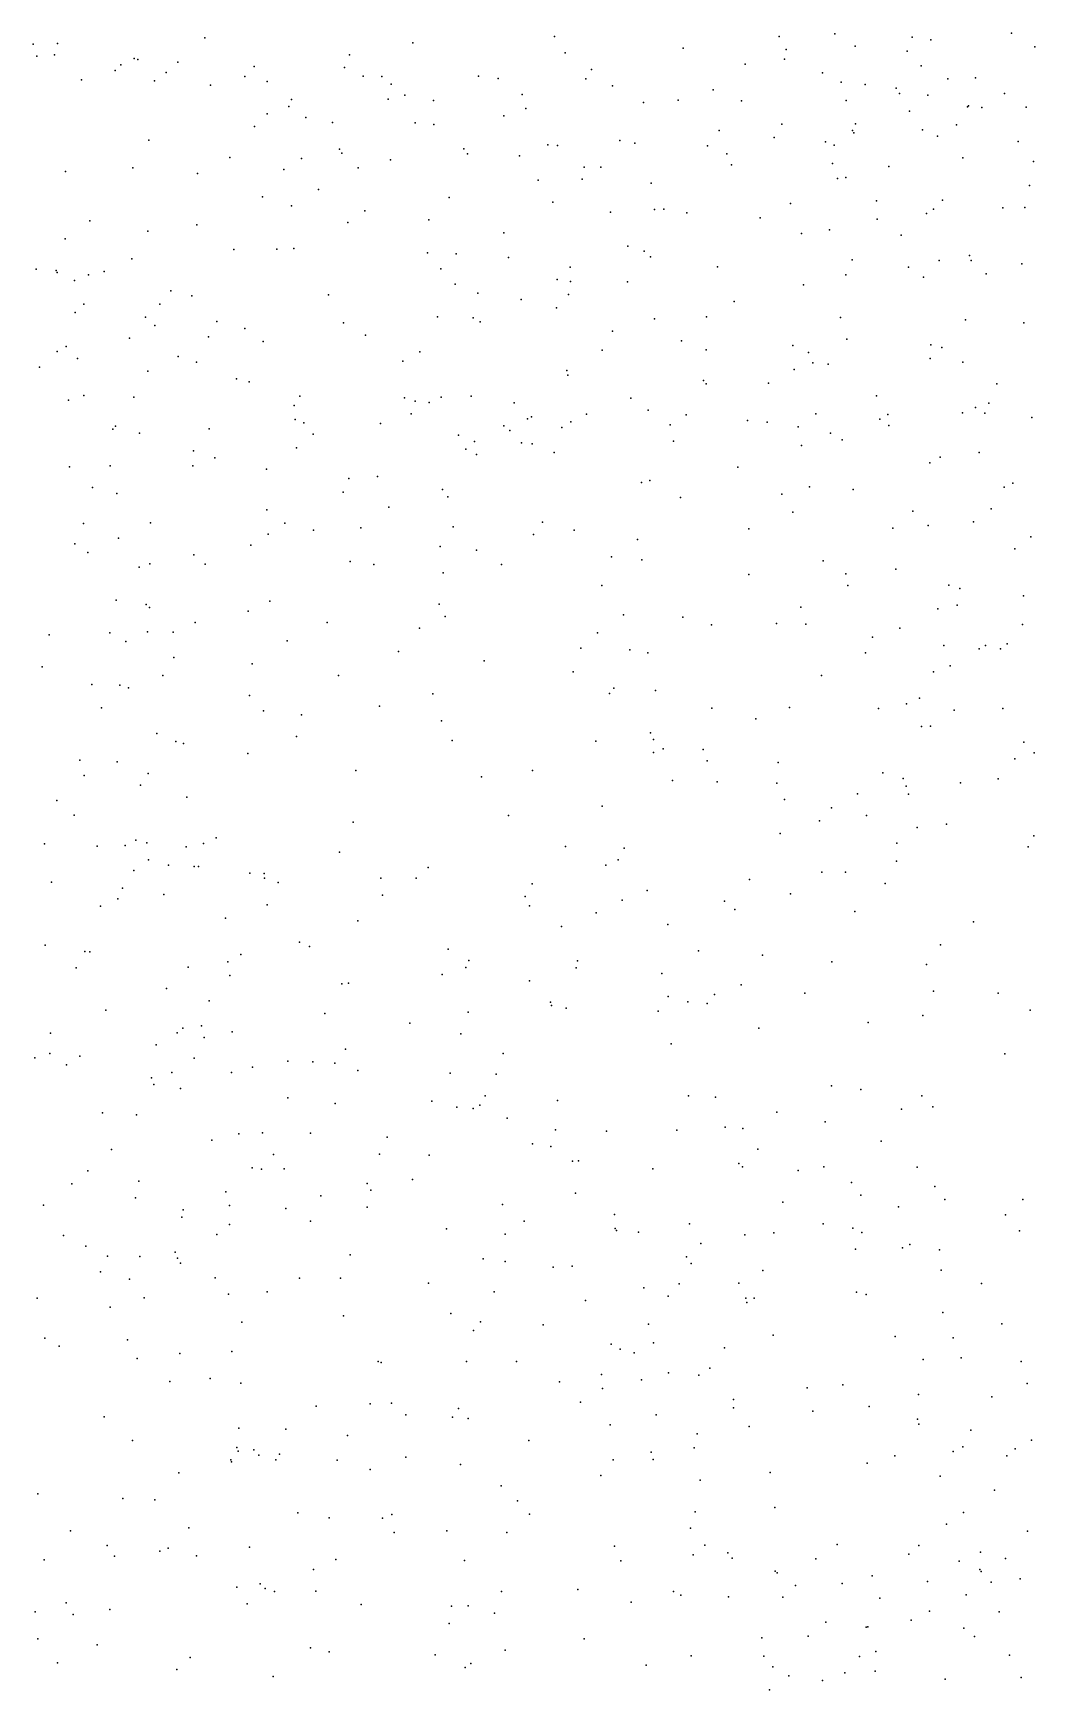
# Model space of a CAD drawing. Header units: metres. Extents: x -23.9 to 23.9, y -28.5 to 28.5.
# Drawn here: x -13.164 to -10.327, y -4.68 to 0.011 of the extents above; entities that cross this region are included whole.
import ezdxf

# ---------------------------------------------------------------- set-up
doc = ezdxf.new("R2010")
doc.units = ezdxf.units.M

msp = doc.modelspace()

# ---------------------------------------------------------------- linework, layer by layer
for p in [(-11.6878, 0.0012, -5.641), (-11.0519, 0.0021, 14.1888), (-10.8936, 0.0091, 6.9248), (-10.394, 0.0112, 0.6422), (-13.1644, -0.0198, 1.3834), (-13.0952, -0.0184, 14.8512), (-12.678, -0.0021, 11.661), (-12.089, -0.0162, 2.3604), (-11.6577, -0.0446, 4.2706), (-11.3235, -0.031, 6.6914), (-11.0313, -0.035, 3.6673), (-10.8362, -0.0258, -3.5081), (-10.6886, -0.0394, 7.6045), (-10.6747, -0.0004, 9.0514), (-10.6224, -0.0077, 6.593), (-10.3274, -0.0275, 14.2233), (-13.1538, -0.0539, 15.2685), (-13.1036, -0.0502, -3.8104), (-12.9156, -0.0781, 9.4967), (-12.8785, -0.0606, 5.9519), (-12.8681, -0.0635, 15.7064), (-12.755, -0.0712, -4.9681), (-12.5387, -0.0837, 1.2504), (-12.2822, -0.0865, 2.7252), (-12.2685, -0.0507, -2.3931), (-11.5834, -0.0915, -6.7342), (-11.1476, -0.0771, 4.1141), (-11.036, -0.0626, -3.9276), (-10.6497, -0.0812, 9.4689), (-13.0276, -0.1206, 0.9435), (-12.9318, -0.0944, -3.2003), (-12.8202, -0.1234, -4.598), (-12.7878, -0.1002, -4.088), (-12.6622, -0.1357, 8.1479), (-12.5649, -0.1116, 16.2166), (-12.5017, -0.1258, 12.1565), (-12.2301, -0.1108, 14.5079), (-12.177, -0.1119, 3.0636), (-12.1502, -0.1331, 12.1675), (-11.903, -0.1107, -6.1831), (-11.8472, -0.1177, 15.4395), (-11.5988, -0.1183, 14.2699), (-11.524, -0.1381, 2.8334), (-10.9285, -0.1012, 15.406), (-10.8762, -0.1276, 12.5171), (-10.8079, -0.1339, 6.14), (-10.5735, -0.1178, -5.4677), (-10.4951, -0.1154, 11.7508), (-12.4324, -0.1763, 16.5589), (-12.1591, -0.1753, 15.8748), (-12.1121, -0.1643, 1.3477), (-12.0305, -0.1799, 11.7306), (-11.7798, -0.1627, -3.9319), (-11.4357, -0.185, 6.358), (-11.3373, -0.1785, -2.3949), (-11.2388, -0.1492, 3.2063), (-11.1578, -0.1804, 6.1209), (-10.8617, -0.1798, -6.6159), (-10.7201, -0.1449, -4.1824), (-10.7107, -0.1601, 9.8431), (-10.6306, -0.1648, 1.8436), (-10.4131, -0.1598, -4.8008), (-12.5014, -0.2172, 7.2838), (-12.44, -0.1966, -5.1301), (-12.392, -0.2281, 6.7457), (-11.8313, -0.223, 2.7138), (-11.7687, -0.2026, 8.1899), (-10.6825, -0.2095, -5.0704), (-10.5184, -0.1972, 1.1254), (-10.5158, -0.1951, -3.6178), (-10.4778, -0.1991, 1.5065), (-10.3517, -0.1985, 13.8345), (-12.5371, -0.2528, 7.6585), (-12.3166, -0.242, 10.7552), (-12.082, -0.2426, 16.5862), (-12.0293, -0.2471, -3.6582), (-11.2213, -0.2644, 12.9443), (-11.044, -0.2462, -2.1733), (-10.8438, -0.2648, -5.8175), (-10.8403, -0.2712, 11.956), (-10.8356, -0.2457, 18.8687), (-10.6459, -0.2629, 14.4947), (-10.6029, -0.2804, 4.3119), (-10.5498, -0.2485, 7.8332), (-12.8363, -0.2922, 11.9822), (-12.2969, -0.3171, 11.2594), (-11.9446, -0.3164, 4.2888), (-11.7063, -0.3048, -5.89), (-11.6794, -0.3068, 1.8086), (-11.5026, -0.2928, -4.0901), (-11.4606, -0.3, 6.9828), (-11.2548, -0.3076, -6.6834), (-11.0656, -0.2839, 4.5974), (-10.9204, -0.297, 3.9091), (-10.8955, -0.3064, 8.7235), (-10.3748, -0.296, 19.6479), (-12.8816, -0.3699, 7.2958), (-12.6071, -0.3408, -4.2468), (-12.4543, -0.375, 9.8761), (-12.4048, -0.3442, 12.4896), (-12.2899, -0.3284, -4.7485), (-12.2443, -0.3702, 3.8286), (-12.152, -0.3472, 3.3815), (-11.9345, -0.3302, 14.2096), (-11.7865, -0.3365, 13.7682), (-11.6036, -0.3684, 6.6633), (-11.5565, -0.3681, 4.4148), (-11.1996, -0.3301, 7.5459), (-11.1869, -0.3614, -5.0415), (-10.9004, -0.3578, 7.2592), (-10.7407, -0.3663, 11.5481), (-10.5315, -0.3415, 0.23), (-10.3314, -0.3521, 6.7331), (-13.0726, -0.3801, 14.8762), (-12.6993, -0.3863, 1.6731), (-11.7342, -0.4055, -4.659), (-11.6095, -0.4025, 7.8946), (-11.4142, -0.414, 2.0675), (-10.8868, -0.4008, -6.3233), (-10.8625, -0.3979, 2.0839), (-10.3426, -0.4206, 6.3836), (-12.5152, -0.4526, -5.5025), (-12.356, -0.4317, 6.2756), (-11.9861, -0.4541, 6.4856), (-11.6922, -0.467, 6.2326), (-10.7758, -0.4635, 9.3757), (-10.5892, -0.4619, 19.2971), (-12.433, -0.478, -2.847), (-12.2254, -0.4923, -5.2455), (-12.2249, -0.4918, 5.8408), (-11.5296, -0.496, 3.0427), (-11.4051, -0.4883, -2.5188), (-11.3783, -0.4869, 15.4976), (-11.3127, -0.4976, -6.3847), (-11.105, -0.5122, -6.0631), (-11.0195, -0.4709, 12.7413), (-10.7736, -0.5158, -4.913), (-10.634, -0.4997, 8.137), (-10.6147, -0.4874, 6.0395), (-10.4183, -0.4832, 15.3188), (-10.3559, -0.4825, 14.3197), (-13.0039, -0.5204, 7.8053), (-12.8398, -0.5499, 15.8035), (-12.7007, -0.5312, 12.4791), (-12.2733, -0.5248, 14.5364), (-12.0437, -0.5177, 12.5267), (-11.8314, -0.5538, -3.9634), (-10.9881, -0.5561, 3.3776), (-10.9087, -0.5456, 15.3766), (-10.7057, -0.5604, 5.071), (-13.0738, -0.5714, 9.1933), (-12.5963, -0.601, -3.9477), (-12.4744, -0.6008, 10.2143), (-12.4258, -0.5983, 6.696), (-11.4802, -0.5917, 0.2213), (-11.4336, -0.6062, 13.0287), (-12.8846, -0.6282, 16.5965), (-12.0479, -0.611, 15.5046), (-12.0094, -0.6558, 11.3479), (-11.9662, -0.6139, 3.1894), (-11.8183, -0.6237, -4.345), (-11.6433, -0.6517, 15.3017), (-11.4161, -0.6222, 4.6538), (-11.2265, -0.6504, 5.9878), (-10.8448, -0.6311, 0.3188), (-10.6855, -0.6515, 19.731), (-10.5983, -0.6329, 7.2071), (-10.513, -0.6181, 18.9351), (-10.5079, -0.6323, 3.9349), (-10.3639, -0.6418, -0.23), (-13.1561, -0.657, 1.2373), (-13.0987, -0.6605, -5.5567), (-13.0965, -0.6667, 9.5353), (-13.0468, -0.6888, 5.8201), (-13.0074, -0.6731, 11.4817), (-12.963, -0.6635, 12.2018), (-11.9695, -0.6992, 6.7428), (-11.68, -0.6866, 13.3088), (-11.6427, -0.6919, 11.9529), (-11.4807, -0.6926, 7.0647), (-10.9826, -0.7013, 8.1836), (-10.8626, -0.6731, 8.5295), (-10.6427, -0.68, 0.9915), (-10.4656, -0.6705, 9.5855), (-12.7747, -0.7189, 9.6688), (-12.7146, -0.7325, 6.9735), (-12.3278, -0.7297, 11.2579), (-11.9054, -0.7253, 0.3071), (-11.7823, -0.7432, 12.3664), (-11.6482, -0.7292, 1.7825), (-11.1794, -0.7482, -5.3075), (-13.0455, -0.78, 8.7563), (-13.0208, -0.7562, 16.2579), (-12.8457, -0.7929, -3.6338), (-12.8053, -0.7563, 15.2312), (-12.0192, -0.7925, 16.8301), (-11.9182, -0.7946, 13.6478), (-11.682, -0.7665, 1.211), (-11.2576, -0.7918, 3.2127), (-10.8782, -0.7938, 12.55), (-12.8198, -0.817, 10.8834), (-12.6445, -0.8055, 5.9661), (-12.5651, -0.825, 15.4941), (-12.2856, -0.8094, 15.1984), (-12.2229, -0.8437, 12.6244), (-11.8988, -0.8059, 5.5392), (-11.5233, -0.8325, 5.7606), (-11.4046, -0.7977, 8.8501), (-10.5237, -0.801, 1.5299), (-10.3591, -0.809, 6.892), (-13.0966, -0.8906, 0.8484), (-13.0704, -0.8764, 0.2437), (-12.8916, -0.8521, -3.1261), (-12.6675, -0.8483, 0.3452), (-12.5133, -0.8622, -2.9883), (-11.5527, -0.8862, 4.2907), (-11.3282, -0.8597, 0.9344), (-11.2586, -0.8854, 9.3448), (-11.0125, -0.8736, 3.7351), (-10.8598, -0.8555, 9.68), (-10.6217, -0.8713, 19.3401), (-10.5906, -0.8789, 20.1335), (-13.1465, -0.9344, 7.8377), (-13.0386, -0.9099, -1.2212), (-12.7534, -0.9045, 10.1595), (-12.7018, -0.9208, 12.5111), (-12.1175, -0.9178, -0.0387), (-12.0695, -0.8913, 3.5402), (-10.9681, -0.8934, 7.2601), (-10.9558, -0.9227, 14.8051), (-10.9124, -0.9258, 14.4439), (-10.624, -0.9096, 7.9737), (-10.531, -0.92, 5.125), (-12.8397, -0.9457, 14.6122), (-12.5884, -0.9676, 13.6476), (-12.5525, -0.9761, 6.7867), (-11.6526, -0.9442, 8.6313), (-11.6501, -0.9577, 12.904), (-11.2661, -0.9722, 15.0259), (-11.2579, -0.9821, -5.885), (-11.0814, -0.9796, 2.0359), (-11.0094, -0.9413, 11.852), (-10.4352, -0.982, -4.4127), (-13.0639, -1.0284, 10.5026), (-13.0206, -1.0149, 1.4856), (-12.8795, -1.0191, 16.5378), (-12.4094, -1.0171, 1.7756), (-12.1126, -1.0211, -5.0684), (-12.0829, -1.0313, -4.3211), (-12.0086, -1.0197, 1.5702), (-11.9242, -1.0165, 3.9107), (-11.472, -1.0222, 3.3545), (-10.7761, -1.0156, 11.4716), (-12.4248, -1.0434, 5.6054), (-12.0935, -1.0664, 11.3783), (-12.0429, -1.0342, 15.6481), (-11.8022, -1.0359, -3.3939), (-11.7527, -1.0752, 16.0055), (-11.5969, -1.0672, 14.9085), (-11.4227, -1.0564, 12.4817), (-11.3153, -1.0696, -5.5267), (-10.9481, -1.0663, 6.1017), (-10.7441, -1.0683, 14.0187), (-10.5321, -1.0638, 6.3207), (-10.4951, -1.0489, 3.8876), (-10.4688, -1.0645, 9.7241), (-10.4575, -1.0368, 8.3892), (-10.3364, -1.0774, 19.1054), (-12.9384, -1.1103, 13.9211), (-12.9307, -1.1012, 11.9766), (-12.8629, -1.1212, 0.696), (-12.666, -1.1089, 0.0031), (-12.4224, -1.0823, -3.2402), (-12.3979, -1.0923, 14.9682), (-12.3712, -1.1246, -4.5147), (-12.1802, -1.0939, 0.6169), (-11.831, -1.1005, 11.6188), (-11.8143, -1.1143, 12.2713), (-11.7639, -1.0808, -0.0143), (-11.6675, -1.1051, 8.2879), (-11.6412, -1.0891, -3.9098), (-11.3602, -1.0975, 1.487), (-11.1408, -1.0855, -6.1967), (-11.0854, -1.0902, 1.1736), (-10.9978, -1.1036, 0.1888), (-10.9061, -1.1216, 12.1346), (-10.7663, -1.0822, 2.5054), (-10.7406, -1.0997, 1.8954), (-12.7101, -1.1719, -3.4997), (-12.4186, -1.1628, 11.4016), (-11.9596, -1.1274, 0.891), (-11.9389, -1.1663, 1.2436), (-11.9142, -1.1451, 14.8078), (-11.7809, -1.1486, 16.3591), (-11.7509, -1.1515, 13.1644), (-11.3509, -1.1442, 7.9971), (-10.9887, -1.156, 7.6938), (-10.8733, -1.1405, -5.5353), (-13.0618, -1.2168, 14.3106), (-12.9462, -1.2139, -0.8275), (-12.7124, -1.2144, 15.3507), (-12.6495, -1.1915, 15.7758), (-11.9087, -1.1822, 6.8347), (-11.689, -1.1766, -5.6487), (-11.169, -1.218, 6.3791), (-10.6252, -1.2051, 0.4321), (-10.5954, -1.1892, 6.6654), (-10.4852, -1.1761, 2.2463), (-12.5032, -1.2238, -5.7114), (-12.2706, -1.25, 17.1814), (-12.1895, -1.2441, -5.5509), (-11.4415, -1.2607, 2.4736), (-11.4181, -1.2557, 0.2982), (-10.3901, -1.2631, -4.094), (-12.9966, -1.2754, -0.2116), (-12.927, -1.292, 7.2906), (-12.2865, -1.2882, -0.0399), (-12.0049, -1.2807, 13.6256), (-11.9901, -1.3018, -4.7733), (-11.3309, -1.3038, 1.7625), (-11.0442, -1.2944, 2.7713), (-10.9654, -1.2738, 1.6462), (-10.8416, -1.2808, -6.2296), (-10.4145, -1.2742, -5.2098), (-12.5028, -1.339, 1.5153), (-12.1573, -1.3307, 11.6045), (-11.0133, -1.345, 7.3424), (-10.6731, -1.3426, 11.7646), (-10.4515, -1.3356, 14.0955), (-13.0218, -1.3774, 5.9347), (-12.8322, -1.3756, -5.7457), (-12.4517, -1.3762, 0.8257), (-12.3708, -1.3964, 6.7309), (-12.2366, -1.3895, 1.2904), (-11.9748, -1.3867, -5.2907), (-11.7219, -1.3739, 17.0781), (-11.6325, -1.3963, -5.3119), (-11.1378, -1.3926, -6.479), (-10.7294, -1.39, 3.9995), (-10.63, -1.3827, -5.682), (-10.5009, -1.3726, -3.7802), (-13.0459, -1.4351, 4.8717), (-12.9223, -1.4186, 12.7967), (-12.5482, -1.4386, 7.0346), (-12.4984, -1.4077, -4.3323), (-12.0114, -1.4427, 17.3665), (-11.9084, -1.4529, -5.9568), (-11.7471, -1.4081, 8.8675), (-11.4528, -1.423, 6.294), (-10.3839, -1.4489, 8.5428), (-10.3388, -1.4148, 4.5488), (-13.0095, -1.4593, 15.9805), (-12.8644, -1.5005, 10.1911), (-12.8335, -1.4918, -2.2718), (-12.7094, -1.4662, 13.7185), (-12.6772, -1.492, 13.1239), (-12.2663, -1.4852, 13.2174), (-12.1993, -1.4937, 15.1571), (-11.8379, -1.493, 13.0878), (-11.5263, -1.4716, 5.9276), (-11.4408, -1.4805, 8.0045), (-10.927, -1.4834, 0.3626), (-12.0034, -1.5173, 6.6882), (-11.1373, -1.5221, 4.4703), (-10.8623, -1.5193, 12.3101), (-10.7215, -1.5063, 2.8321), (-12.9296, -1.5945, 10.5743), (-11.5537, -1.5527, 16.7249), (-10.857, -1.5527, 4.7396), (-10.5711, -1.5516, -4.5479), (-10.5401, -1.5617, 9.9465), (-10.3598, -1.5824, 13.3398), (-12.8446, -1.6068, -2.6408), (-12.8348, -1.6151, 16.8346), (-12.5552, -1.625, 15.4875), (-12.4938, -1.5967, -0.0186), (-12.0144, -1.6061, -5.5497), (-11.9978, -1.6407, 5.7896), (-11.4925, -1.6354, 12.5091), (-10.9904, -1.6137, 7.9307), (-10.6022, -1.6185, 6.9457), (-10.5472, -1.6082, 8.2181), (-12.9471, -1.6872, -0.4195), (-12.8403, -1.6836, 5.3859), (-12.7681, -1.6851, 15.7653), (-12.7054, -1.6575, 16.4127), (-12.332, -1.6574, -5.9586), (-12.0701, -1.6734, 11.9181), (-11.5664, -1.6866, 17.1162), (-11.3248, -1.6422, 11.9597), (-11.2435, -1.6639, 9.9292), (-11.0594, -1.6603, 2.8905), (-10.9757, -1.6618, 7.5844), (-10.7099, -1.6737, 14.421), (-10.3622, -1.6631, 9.312), (-13.1188, -1.6929, 4.5364), (-12.9023, -1.711, 7.1881), (-12.4454, -1.7096, 17.446), (-11.6133, -1.7304, 1.999), (-11.4746, -1.7349, 2.6637), (-10.7876, -1.6992, 11.9277), (-10.5849, -1.7226, -5.9534), (-10.485, -1.7321, 2.7028), (-10.4671, -1.7229, 1.7284), (-10.4244, -1.7323, 11.5403), (-10.4055, -1.7178, 0.356), (-12.7663, -1.7568, 6.1528), (-12.5436, -1.775, 6.696), (-12.1297, -1.7398, 6.2547), (-11.8867, -1.7661, 13.5902), (-11.4235, -1.743, 15.3285), (-10.8068, -1.7433, -6.3721), (-10.5672, -1.7801, 8.6683), (-13.1389, -1.7835, 9.7886), (-12.7972, -1.8077, 14.133), (-12.2998, -1.8075, 13.8791), (-11.6349, -1.7975, 16.4004), (-10.9315, -1.8074, 11.6341), (-10.6146, -1.7975, 9.007), (-12.9984, -1.8333, 12.6345), (-12.9184, -1.8354, -2.0616), (-12.8943, -1.8423, 12.2019), (-12.5516, -1.8642, 11.9354), (-12.0328, -1.8594, 17.4972), (-11.5321, -1.8585, 8.3596), (-11.5195, -1.8432, 11.7633), (-11.4014, -1.85, -6.6557), (-10.6545, -1.8721, 10.2893), (-12.9709, -1.8987, 10.2667), (-12.512, -1.9077, -2.994), (-12.4039, -1.9188, 16.1788), (-12.1838, -1.8945, -6.4869), (-11.2418, -1.8999, 8.1815), (-11.0223, -1.898, 14.4546), (-10.7706, -1.9013, -4.4783), (-10.6905, -1.8883, 7.8414), (-10.5558, -1.9058, -0.8885), (-10.4184, -1.9006, -5.4536), (-12.0074, -1.9357, -0.0986), (-11.118, -1.9303, 15.1062), (-10.6482, -1.9523, 12.5486), (-10.6234, -1.9509, 7.2868), (-12.8137, -1.9722, -2.578), (-12.7606, -1.9944, 4.829), (-12.7388, -2.0002, 17.1797), (-12.4186, -1.9804, -0.1766), (-11.9777, -1.9912, -6.7508), (-11.5704, -1.9937, 2.2655), (-11.4164, -1.9704, 9.3737), (-11.4073, -1.9887, 8.6866), (-11.3797, -2.0149, 0.3589), (-10.3591, -1.9968, 2.3114), (-13.032, -2.0478, 6.7227), (-12.9261, -2.0522, 12.9144), (-12.5564, -2.0283, 13.1339), (-11.4078, -2.0259, 9.9911), (-11.2668, -2.0176, 11.4401), (-11.2557, -2.0496, 17.0865), (-11.0544, -2.0544, 8.6447), (-10.3844, -2.0438, 13.7248), (-10.3294, -2.0262, 10.1517), (-13.0203, -2.091, 5.6626), (-12.8387, -2.0851, 16.1406), (-12.2503, -2.0764, 14.2027), (-11.8944, -2.0946, 15.5108), (-11.7501, -2.0764, 17.2991), (-11.354, -2.1045, 15.4233), (-11.2273, -2.1088, 2.6731), (-10.7576, -2.0836, 0.0146), (-10.7005, -2.0989, 1.7314), (-10.4316, -2.1, -4.9926), (-12.86, -2.1177, -0.8971), (-12.7294, -2.1522, 5.1414), (-11.0585, -2.112, 0.2622), (-10.8297, -2.1423, 13.2843), (-10.692, -2.1209, 14.2328), (-10.6852, -2.1436, -0.4334), (-10.538, -2.1114, 11.4643), (-13.0975, -2.1612, 4.4451), (-13.0481, -2.2034, -3.5889), (-11.8182, -2.2039, 16.3726), (-11.5533, -2.1773, 16.68), (-11.0363, -2.1585, 9.0174), (-10.903, -2.182, 17.2989), (-10.8047, -2.2036, 10.3539), (-12.2585, -2.2225, 16.2677), (-10.9374, -2.2188, 11.08), (-10.661, -2.2383, -5.3622), (-10.5775, -2.2288, 2.0709), (-13.132, -2.2838, -2.9477), (-12.9834, -2.2913, 13.5024), (-12.9036, -2.2893, 10.1496), (-12.8733, -2.2736, 10.6335), (-12.8428, -2.2811, 4.0298), (-12.7312, -2.2924, -6.1479), (-12.6823, -2.2831, 14.5307), (-12.6464, -2.2672, 15.7189), (-11.6565, -2.2921, -6.9094), (-11.4904, -2.2966, 0.1527), (-11.0491, -2.2546, 16.6875), (-10.7188, -2.2819, 12.9812), (-10.3466, -2.293, -7.0513), (-10.3306, -2.2616, -6.0807), (-12.8378, -2.3299, 12.4678), (-12.7807, -2.345, -6.6946), (-12.2969, -2.3074, 17.3027), (-11.5429, -2.3448, 11.1329), (-11.5077, -2.3291, 9.7898), (-10.7194, -2.3332, -7.1702), (-12.8795, -2.3593, -5.6815), (-12.7081, -2.348, -0.6261), (-12.6961, -2.3484, 4.6862), (-12.5504, -2.3674, -1.5298), (-12.5102, -2.3679, 16.5553), (-12.5092, -2.3811, 11.5466), (-12.1797, -2.3817, 15.7379), (-12.0798, -2.381, 13.697), (-12.0459, -2.3514, -7.1035), (-11.1353, -2.3854, -7.0269), (-10.9308, -2.3641, -0.2512), (-10.8635, -2.364, 13.9091), (-13.1125, -2.393, 10.9047), (-12.911, -2.4096, 5.3291), (-12.7946, -2.428, -2.2602), (-12.4704, -2.3934, 4.4164), (-12.175, -2.4292, 13.094), (-11.7709, -2.4337, 2.6129), (-11.7509, -2.3977, 12.3436), (-11.4256, -2.4162, 9.2315), (-11.0192, -2.4262, 2.9585), (-10.7513, -2.3969, 2.5034), (-12.9734, -2.4606, 16.0286), (-12.9243, -2.4395, -1.7774), (-12.502, -2.4573, 13.5769), (-11.7591, -2.4601, 11.9322), (-11.57, -2.4792, 13.4828), (-11.4962, -2.444, 2.9832), (-11.2061, -2.4464, 17.7479), (-11.1769, -2.4699, 14.5419), (-10.8371, -2.476, 2.17), (-12.6195, -2.4944, 10.7376), (-12.2444, -2.5018, 16.9409), (-11.6679, -2.5185, 17.6348), (-11.3669, -2.5127, 15.2919), (-10.501, -2.5048, -0.3211), (-13.1301, -2.5713, 6.4308), (-12.4104, -2.5626, 12.4217), (-12.3817, -2.575, -7.1292), (-10.595, -2.5705, 17.1015), (-13.0176, -2.5893, 14.6116), (-13.0034, -2.5899, -0.8154), (-12.6127, -2.6187, 14.6262), (-12.5757, -2.5978, -2.8299), (-11.989, -2.5823, 9.214), (-11.9306, -2.6146, 17.2675), (-11.6223, -2.6159, 8.9797), (-11.2802, -2.5876, 13.6472), (-11.0991, -2.5999, 13.114), (-10.9026, -2.6182, 17.6966), (-10.6347, -2.626, 9.2151), (-13.0428, -2.6356, -2.6363), (-12.7251, -2.6334, 3.7384), (-12.6075, -2.6567, -2.0473), (-12.0059, -2.6543, 13.9872), (-11.9393, -2.6346, -0.0701), (-11.7588, -2.6722, 12.6087), (-11.6264, -2.6357, 15.5399), (-11.3838, -2.6513, 10.8666), (-12.7871, -2.6936, 13.7063), (-12.2903, -2.6807, -1.7429), (-12.2712, -2.6784, 14.4684), (-11.3663, -2.7169, 14.895), (-11.2347, -2.7104, 10.0649), (-11.1594, -2.6834, 14.1023), (-10.9786, -2.7073, -0.352), (-10.6146, -2.7017, 2.3812), (-10.4316, -2.7074, -7.2717), (-12.9584, -2.7555, 11.4676), (-12.6655, -2.7284, 12.0071), (-12.3381, -2.7648, 4.0022), (-11.9325, -2.7605, -7.0905), (-11.6991, -2.7328, 13.7645), (-11.6966, -2.7418, 14.3896), (-11.6546, -2.7493, 11.066), (-11.3947, -2.7578, 1.8458), (-11.3098, -2.7313, 3.1824), (-11.2554, -2.7359, -6.9679), (-10.3405, -2.755, 13.1256), (-12.7407, -2.8066, -5.0348), (-12.6872, -2.7995, 4.9714), (-12.0978, -2.792, 12.9068), (-11.1093, -2.8058, 9.0561), (-10.7993, -2.7905, 2.0129), (-10.6448, -2.7706, 9.8693), (-13.1153, -2.8204, -4.9836), (-12.8164, -2.8536, 6.1653), (-12.7564, -2.819, -0.6934), (-12.6804, -2.833, -2.5011), (-12.6003, -2.8169, -5.6162), (-11.953, -2.8221, 10.0371), (-11.3577, -2.8501, 17.7988), (-13.1593, -2.8899, 3.6837), (-13.1173, -2.8776, 15.9267), (-13.032, -2.885, 12.3863), (-12.7082, -2.8907, -6.7955), (-12.443, -2.8993, -0.4335), (-12.3724, -2.9016, 13.5415), (-12.3104, -2.9049, -7.0707), (-12.28, -2.8657, -4.8571), (-11.8335, -2.8776, 15.7276), (-10.4122, -2.8788, 16.7802), (-13.0699, -2.9099, 13.6242), (-12.8296, -2.9471, -1.9618), (-12.772, -2.9314, -1.0453), (-12.6027, -2.9321, 9.943), (-12.5431, -2.9169, -5.9588), (-12.245, -2.9257, 9.4529), (-11.9829, -2.9335, 8.9777), (-11.8535, -2.9362, 2.1587), (-12.8227, -2.9656, 6.6235), (-12.7471, -2.9773, -6.464), (-11.8842, -2.9976, 3.2108), (-11.308, -2.9977, -0.2897), (-11.2316, -3.0012, 13.089), (-10.9035, -2.9695, 16.5903), (-10.8205, -2.9795, 10.917), (-10.6474, -2.9981, 2.8028), (-12.9681, -3.0456, 5.7969), (-12.4433, -3.0033, 10.636), (-12.3094, -3.0196, 3.0988), (-12.0352, -3.0133, 10.8684), (-11.9645, -3.0299, 14.5591), (-11.918, -3.0336, -5.3981), (-11.8997, -3.0243, 3.9899), (-11.6798, -3.0107, 10.194), (-11.058, -3.0439, 17.7106), (-10.7055, -3.0358, -0.4679), (-10.6164, -3.0287, 17.3415), (-12.8715, -3.0513, 14.8358), (-11.8216, -3.0613, -2.5707), (-11.6851, -3.0938, -0.4563), (-11.3418, -3.0954, 10.9533), (-11.2049, -3.0861, -6.8451), (-11.1548, -3.0901, 10.0598), (-10.9211, -3.0714, -7.164), (-12.6582, -3.1236, 3.2576), (-12.582, -3.1058, -0.7895), (-12.5148, -3.1024, -4.7818), (-12.3787, -3.1036, 14.6009), (-12.1622, -3.1145, 15.7246), (-11.7498, -3.1334, 12.8823), (-11.6978, -3.1408, 8.6753), (-11.5407, -3.0974, 17.6443), (-10.763, -3.1265, 8.7034), (-12.9426, -3.1499, -4.5951), (-12.4837, -3.1638, -6.6962), (-12.1835, -3.1632, 9.218), (-12.0432, -3.1656, 8.4062), (-11.6371, -3.1831, 2.0108), (-11.6202, -3.1819, -6.6427), (-11.1656, -3.1891, -2.6366), (-11.1124, -3.1491, 1.8877), (-13.0099, -3.2103, -2.1988), (-12.5442, -3.2018, -4.033), (-12.5179, -3.2053, 15.5249), (-12.4536, -3.2044, 4.7158), (-12.09, -3.2343, -4.8848), (-11.4089, -3.204, 12.7141), (-11.155, -3.1989, 8.973), (-10.9977, -3.2089, 8.309), (-10.9251, -3.1989, 9.7123), (-10.6603, -3.1995, 11.2425), (-13.0545, -3.2466, 11.4789), (-12.8649, -3.2392, 15.2867), (-12.6189, -3.2691, -5.9153), (-12.3494, -3.2813, -5.5049), (-12.2181, -3.2456, 9.628), (-12.2083, -3.2644, 12.9193), (-11.6283, -3.2731, 3.9188), (-10.8466, -3.243, -1.863), (-10.8204, -3.2786, 9.0489), (-10.6111, -3.2541, 6.1484), (-13.1348, -3.3072, 6.945), (-12.8743, -3.2864, 9.4128), (-12.7395, -3.3203, 12.5958), (-12.6083, -3.308, 13.3602), (-12.4491, -3.3166, 14.8864), (-12.2182, -3.3128, 2.9158), (-11.835, -3.3057, 10.7552), (-11.0415, -3.299, -6.5281), (-10.7138, -3.312, 16.8681), (-10.5828, -3.2915, -0.7545), (-10.3617, -3.2913, 8.706), (-12.7432, -3.3416, 6.1391), (-12.6079, -3.3619, 10.5882), (-12.3789, -3.3522, 8.7365), (-11.9935, -3.3746, 15.3418), (-11.7737, -3.3527, 2.4416), (-11.5176, -3.3333, 3.4676), (-11.5161, -3.3737, 10.1183), (-11.3059, -3.3599, -0.3192), (-10.9273, -3.3602, -5.469), (-10.843, -3.3725, -6.8208), (-10.4109, -3.3345, 13.4798), (-13.0783, -3.3935, 12.0396), (-13.0153, -3.423, 5.7943), (-12.6446, -3.3908, 10.2507), (-11.8274, -3.389, -3.1836), (-11.5123, -3.3794, 17.0717), (-11.4498, -3.3839, 8.261), (-11.2732, -3.416, 2.9655), (-11.1491, -3.3913, 16.9325), (-11.0668, -3.3861, 17.2702), (-10.8172, -3.3851, -6.1421), (-10.6815, -3.4186, 17.3817), (-10.3714, -3.3804, 11.3731), (-12.9537, -3.4519, 4.7395), (-12.8621, -3.4526, 3.518), (-12.762, -3.4407, -3.6327), (-12.7556, -3.4571, -1.6783), (-12.2665, -3.4475, -5.1525), (-11.8903, -3.4596, -1.1492), (-11.8278, -3.4672, 9.9923), (-11.3143, -3.4532, -5.6308), (-10.8351, -3.4319, 2.4986), (-10.7024, -3.4285, 6.4425), (-10.5976, -3.434, 7.9335), (-12.9735, -3.4959, -2.0016), (-12.8914, -3.5171, 11.1514), (-12.7469, -3.4714, -4.8705), (-12.6486, -3.513, 4.4189), (-12.4104, -3.514, -4.7095), (-12.2935, -3.5144, 8.1347), (-11.6916, -3.4826, 8.0194), (-11.6377, -3.4798, -0.4854), (-11.3005, -3.4721, -6.3716), (-11.0982, -3.4924, -2.1271), (-10.5927, -3.4913, 5.693), (-12.6109, -3.559, 10.9051), (-12.5019, -3.5525, -6.4165), (-12.0451, -3.5285, 10.556), (-11.8586, -3.5526, -6.6721), (-11.4346, -3.5414, 2.6814), (-11.3351, -3.5301, 12.8217), (-11.1661, -3.5286, 9.7923), (-10.8323, -3.5534, 6.0728), (-10.8053, -3.5606, 11.4811), (-10.4786, -3.5291, -6.3863), (-13.1528, -3.5709, -3.3871), (-12.9464, -3.5963, 13.4497), (-12.8496, -3.5697, -6.2917), (-11.5996, -3.5777, 10.7001), (-11.3664, -3.5653, 11.067), (-11.1461, -3.5709, -5.0938), (-11.1433, -3.5825, -1.7085), (-11.1221, -3.571, 8.0343), (-10.5885, -3.6116, 11.9305), (-12.5733, -3.6387, 9.6933), (-12.2851, -3.621, 9.1198), (-11.9813, -3.6136, 12.7985), (-11.8978, -3.6373, 4.195), (-11.7204, -3.6462, 3.0771), (-11.4212, -3.6446, -2.0658), (-10.4206, -3.6435, -0.649), (-13.1315, -3.6841, -5.3116), (-12.8973, -3.6886, 6.0992), (-11.9173, -3.6625, 7.8135), (-11.527, -3.7011, 9.7165), (-11.4078, -3.6969, -3.1078), (-11.0685, -3.6754, 6.867), (-10.7232, -3.6796, 7.3502), (-10.5592, -3.6832, 9.7425), (-13.0908, -3.7064, -5.6584), (-12.8696, -3.7414, 10.4398), (-12.7488, -3.7273, 12.2844), (-12.6019, -3.7219, 13.093), (-12.1872, -3.75, 7.5454), (-12.179, -3.7527, -3.4409), (-11.9374, -3.7501, -2.5991), (-11.7957, -3.75, 7.0794), (-11.5018, -3.7152, -1.5895), (-11.462, -3.7252, 7.1941), (-11.2068, -3.7116, 6.536), (-10.6439, -3.7441, 0.465), (-10.5357, -3.7394, 9.3567), (-10.3666, -3.7503, -1.7468), (-12.6626, -3.7979, -4.4821), (-11.5549, -3.7868, 12.4207), (-11.3647, -3.7818, -5.8413), (-11.2794, -3.7886, -1.3442), (-11.2479, -3.7691, 7.6737), (-12.7771, -3.8063, 3.4063), (-12.5757, -3.8109, 6.7225), (-11.674, -3.8076, 9.2652), (-11.5521, -3.8262, -1.0084), (-11.4413, -3.8022, 13.4494), (-10.9726, -3.8242, -5.9555), (-10.8717, -3.8164, -2.1651), (-10.657, -3.8436, 13.8424), (-10.3496, -3.8119, 13.6877), (-12.3632, -3.8761, -3.7401), (-12.2101, -3.8701, 7.8685), (-12.1495, -3.8676, 2.9958), (-11.9597, -3.8826, 10.5092), (-11.6145, -3.8647, 3.4207), (-11.1813, -3.8579, -5.3468), (-11.1805, -3.8811, -0.5993), (-10.9567, -3.891, 0.3683), (-10.7971, -3.8775, 16.1653), (-10.4493, -3.8497, 16.8838), (-12.9633, -3.9067, 6.9017), (-12.5822, -3.9387, -6.5434), (-12.1088, -3.9012, -3.1355), (-11.9766, -3.9074, -6.4142), (-11.9328, -3.9116, -2.1982), (-11.5304, -3.9291, -6.1624), (-11.3999, -3.9008, 10.9187), (-11.1365, -3.934, 7.1729), (-10.66, -3.9129, 12.5008), (-10.6558, -3.927, -0.2051), (-12.883, -3.9736, 9.1055), (-12.4485, -3.942, -4.2378), (-12.2742, -3.9593, -2.5812), (-11.7601, -3.9735, 12.8205), (-11.2838, -3.9547, 8.0197), (-10.5092, -3.9444, -6.3186), (-10.3374, -3.9729, 17.1811), (-12.6045, -4.0281, 12.736), (-12.6023, -4.0338, 3.6664), (-12.5876, -3.993, 9.7555), (-12.5839, -4.0034, -2.7795), (-12.5389, -4.0004, -2.2752), (-12.5248, -4.015, -3.1437), (-12.4766, -4.0281, 3.2449), (-12.4667, -4.0122, 8.8856), (-12.3033, -4.029, 4.0007), (-12.1088, -4.0213, 13.0071), (-11.5216, -4.0288, -3.3385), (-11.4145, -4.0067, 12.8268), (-11.4084, -4.0276, 6.9534), (-11.2927, -3.9944, 11.3003), (-10.7242, -4.0166, -1.4754), (-10.5587, -4.0047, -2.0276), (-10.5315, -3.9919, 16.4704), (-10.4065, -4.0166, 16.1384), (-10.3834, -3.9972, -1.411), (-12.7515, -4.0648, 10.1689), (-12.2102, -4.0558, 6.5665), (-11.9543, -4.0419, 3.9346), (-11.5564, -4.0728, 13.625), (-11.0766, -4.0644, 11.6003), (-10.8028, -4.038, -5.3584), (-10.5955, -4.075, 1.6206), (-13.1506, -4.1247, -5.6132), (-11.8392, -4.1023, 3.6027), (-11.2755, -4.0862, 16.385), (-10.4421, -4.1144, 5.5984), (-12.9101, -4.1379, 13.3663), (-12.8199, -4.1415, -4.4359), (-11.7927, -4.1443, 12.2257), (-11.0641, -4.1629, 5.9912), (-12.7236, -4.2209, 13.0379), (-12.415, -4.1781, 8.404), (-12.326, -4.1922, -6.4914), (-12.1751, -4.1931, 16.2038), (-12.1481, -4.1836, 3.4867), (-11.759, -4.1822, 10.6806), (-11.2899, -4.176, 11.8583), (-10.5779, -4.2102, 1.9986), (-10.5293, -4.1779, 13.6742), (-13.0587, -4.2291, -6.1222), (-12.1418, -4.2337, 13.6005), (-11.9924, -4.2297, -3.3552), (-11.8227, -4.2341, 9.136), (-11.3023, -4.2221, -1.0693), (-10.8873, -4.2684, 9.7318), (-10.348, -4.23, 12.8707), (-13.1333, -4.3118, 12.4025), (-12.9545, -4.2705, 5.8127), (-12.9343, -4.3007, 9.2993), (-12.8052, -4.287, 12.6387), (-12.782, -4.2785, 9.8687), (-12.7021, -4.3005, 7.1432), (-12.5517, -4.2761, -3.8866), (-12.3074, -4.3103, 16.4999), (-11.9429, -4.3131, 16.601), (-11.518, -4.2733, 11.2146), (-11.4999, -4.3144, 16.1234), (-11.295, -4.2977, 12.6974), (-11.2617, -4.2704, -0.5012), (-11.1969, -4.2921, -2.7371), (-11.185, -4.307, 8.0942), (-10.9475, -4.3086, -5.5306), (-10.6841, -4.2956, 12.6965), (-10.6562, -4.2713, 10.1879), (-10.5421, -4.315, -5.6743), (-10.4811, -4.2896, -4.9388), (-10.4106, -4.3079, 8.847), (-12.3703, -4.3392, 13.2), (-11.0632, -4.3438, -1.3827), (-11.0571, -4.3483, -0.0185), (-10.7878, -4.3567, 15.5562), (-10.4836, -4.3389, 2.5841), (-10.4798, -4.3445, -2.7079), (-12.5872, -4.3892, -6.386), (-12.521, -4.3793, -4.3603), (-12.5069, -4.3928, 10.3639), (-12.4808, -4.401, 12.41), (-12.3637, -4.4005, 7.324), (-11.8378, -4.401, 6.8682), (-11.6219, -4.3957, 16.5075), (-11.3512, -4.4013, -5.9061), (-11.0057, -4.3845, 8.9192), (-10.873, -4.3781, -11.4006), (-10.6312, -4.3732, 16.8502), (-10.4513, -4.3745, -11.5929), (-10.3686, -4.365, -12.0499), (-13.0708, -4.4332, 13.0899), (-12.947, -4.4517, -5.7068), (-12.5579, -4.4361, 16.2532), (-12.2355, -4.4378, 7.9593), (-11.9791, -4.4426, -5.9761), (-11.9323, -4.442, 8.2159), (-11.4706, -4.431, 6.5281), (-11.3303, -4.4118, 6.1957), (-11.1947, -4.4162, 16.7622), (-11.0416, -4.4169, 8.389), (-10.7663, -4.4204, 13.4822), (-10.5224, -4.4105, -12.5236), (-13.1587, -4.4586, -5.3785), (-13.0511, -4.4661, 9.704), (-11.9865, -4.492, 15.6415), (-11.8579, -4.4622, 11.0433), (-10.9198, -4.4881, -2.7114), (-10.8049, -4.5019, -12.2783), (-10.8004, -4.5011, -11.0665), (-10.6774, -4.4819, 8.6449), (-10.6256, -4.4566, 13.0184), (-10.4287, -4.4587, -4.0404), (-13.1512, -4.5351, 5.8998), (-11.6035, -4.535, 15.7854), (-11.1008, -4.5327, 7.3419), (-10.9697, -4.5279, 1.8331), (-10.5288, -4.5054, -1.4693), (-10.4987, -4.5287, 6.0654), (-12.9829, -4.5519, -4.6832), (-12.7197, -4.5884, 12.1084), (-12.3784, -4.5611, 5.935), (-12.3264, -4.5722, 12.8299), (-12.0261, -4.5804, 12.2041), (-11.8278, -4.5676, 11.9287), (-11.3007, -4.5837, -3.3649), (-11.0951, -4.5844, 12.8724), (-10.8238, -4.5848, 1.0567), (-10.7775, -4.5711, 3.111), (-10.3989, -4.5815, 7.3462), (-13.0953, -4.6035, 1.3148), (-12.7576, -4.6222, 10.3215), (-12.4848, -4.642, -5.7574), (-11.9406, -4.6161, 13.8176), (-11.9244, -4.6053, 11.5504), (-11.4283, -4.6095, 8.0537), (-11.0696, -4.6144, -0.4169), (-11.0246, -4.6404, -5.6021), (-10.8652, -4.6311, 8.1034), (-10.7801, -4.6264, -0.2135), (-11.0791, -4.6797, -1.1828), (-10.9285, -4.6532, 9.8388), (-10.5818, -4.6494, -4.614), (-10.3663, -4.6449, 15.5879)]:
    msp.add_point(p)

doc.saveas('drawing.dxf')
